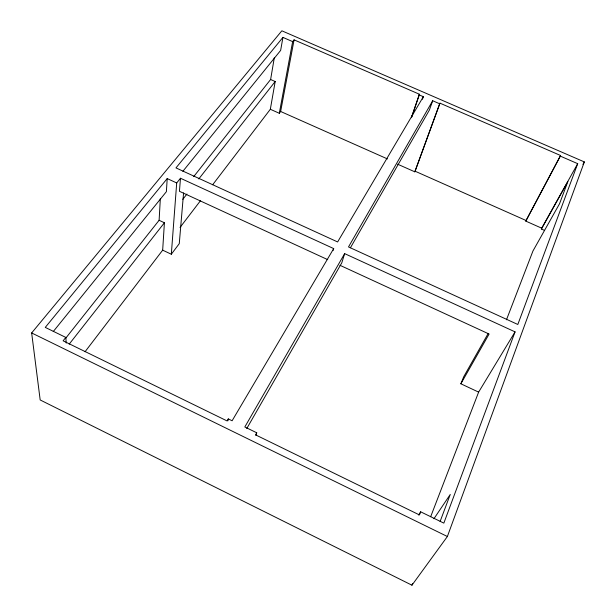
<?xml version="1.0" encoding="UTF-8"?>
<svg xmlns="http://www.w3.org/2000/svg" width="616" height="616" viewBox="0 0 616 616"><rect width="100%" height="100%" fill="white"/><g stroke="black" fill="none" stroke-linecap="round" stroke-linejoin="round"><path stroke-width="0.92" d="M65.666 338.276L159.113 220.289L160.337 198.575M85.047 351.751L162.67 250.165L164.41 222.761L159.113 220.289M162.67 250.165L171.317 254.223L176.7 182.944L167.213 178.586L166.382 191.676L53.238 331.585M333.156 250.442L333.695 248.595L180.48 178.247L179.441 191.299L327.727 259.652M183.583 192.916L179.271 243.651L171.317 254.223M193.709 176.607L270.616 79.502L274.305 57.773M212.659 184.754L270.332 109.278L275.19 81.52L270.616 79.502M411.488 117.71L419.427 94.248L294.071 39.848L292.646 41.618L282.929 37.391L280.65 50.397L182.86 171.317M270.332 109.278L279.302 113.267L292.646 41.618M279.302 113.267L280.642 111.481L294.071 39.848M227.935 420.79L228.305 418.903L232.109 420.767L333.695 248.595M256.033 435.55L256.726 432.786L244.821 426.973L344.652 253.623L515.061 331.87L443.843 523.123L420.666 511.811L418.626 515.03M344.652 253.623L341.803 262.793L246.762 428.551M411.442 117.394L419.427 94.248M422.453 99.253L423.338 96.689L419.072 94.841M560.344 156.133L577.7 163.671L541.726 228.19L525.787 221.105L560.591 155.509L439.993 103.172L439.655 103.773L432.686 100.747L429.36 110.11L350.419 247.778M397.605 164.179L414.838 171.833L439.655 103.773M414.838 171.833L439.993 103.172M447.378 536.513L584.345 161.923L281.851 30.8L31.655 332.948L40.179 399.961L411.95 585.2L447.378 536.513L31.655 332.948M577.7 163.671L517.817 324.478L348.502 246.931L432.686 100.747M440.117 521.452L450.257 494.455L433.933 518.749M411.95 585.2L412.628 583.414M430.669 516.724L478.624 392.123L515.061 331.87M506.468 319.796L532.948 250.997L559.513 203.796L567.867 181.581L541.402 229.021L544.582 230.438M541.402 229.021L541.726 228.19M420.666 511.811L419.434 514.93L255.563 434.858L256.726 432.786M525.787 221.105L560.591 155.509M478.624 392.123L460.868 383.791L463.709 376.761L488.203 333.441M582.928 164.434L584.345 161.923M460.868 383.791L489.096 334.034L339.94 265.28M423.338 96.689L337.622 241.949L175.968 167.906L282.929 37.391M228.305 418.903L227.088 420.944L63.117 340.817L65.804 337.422L45.268 327.396L167.213 178.586M180.034 227.45L200.423 200.762M69.184 344.167L164.41 222.761M182.798 199.322L186.941 194.04M198.791 178.933L275.19 81.52M176.7 182.944L180.48 178.247M280.642 111.481L387.472 158.936M415.161 171.24L526.041 220.49M65.804 337.422L66.243 343.097"/></g></svg>
